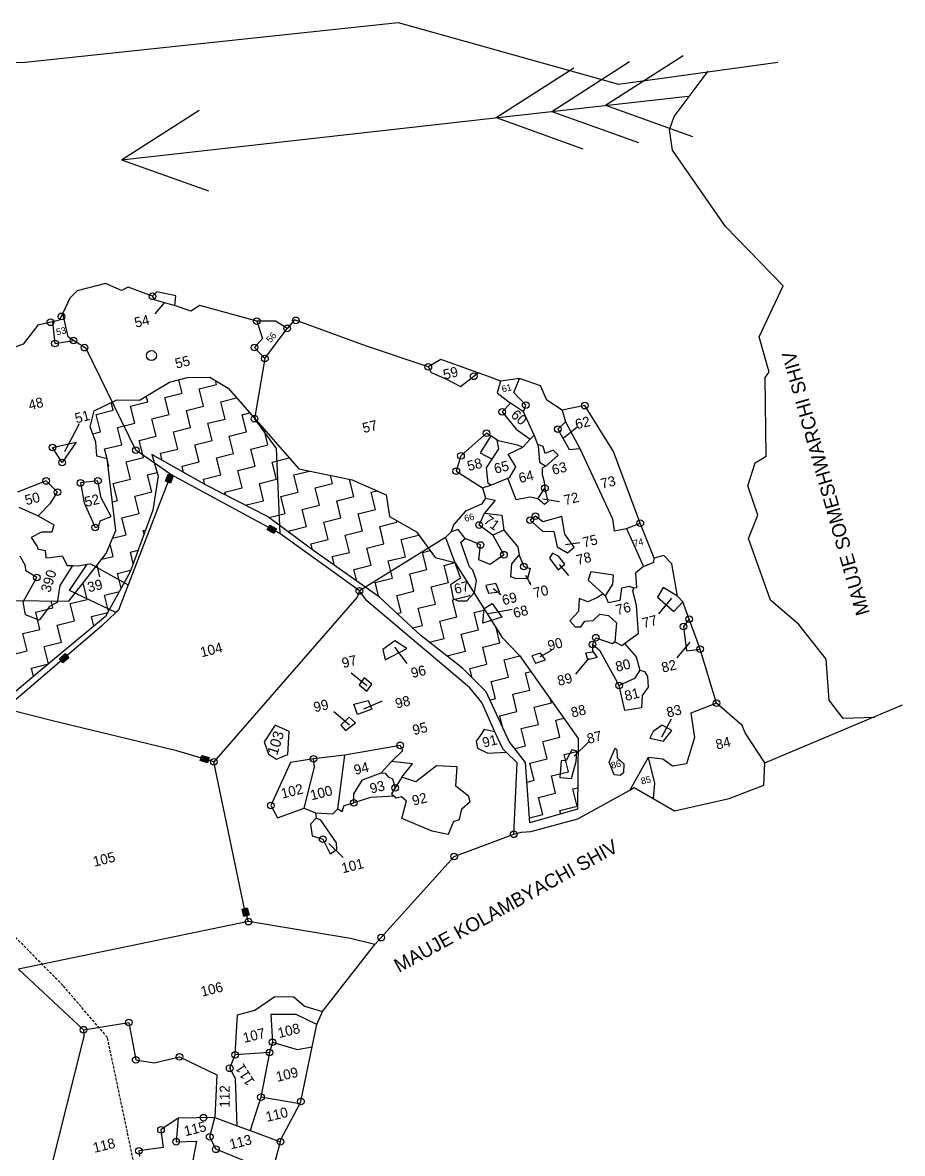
# Model space of a CAD drawing. Header units: metres. Extents: x 318731 to 322179, y 1872918 to 1876432.
# Drawn here: x 320555 to 322179, y 1874217 to 1876305 of the extents above; entities that cross this region are included whole.
import ezdxf

# ---------------------------------------------------------------- set-up
doc = ezdxf.new("R2010")
doc.units = ezdxf.units.M
doc.linetypes.add('DASHED', pattern=[0.75, 0.5, -0.25])
for name, color, linetype in [('LINE_FOOTPATH', 1, 'DASHED'), ('POLY_HATCH', 12, 'Continuous'), ('POLY_PARCEL', 6, 'Continuous'), ('POLY_WATER', 4, 'Continuous'), ('TEXT_MAPOUT', 7, 'Continuous'), ('TEXT_PARCEL', 7, 'Continuous'), ('V_BOUND_LINE', 7, 'Continuous')]:
    doc.layers.add(name, color=color, linetype=linetype)
doc.styles.add('TEXT_MAP', font='')
doc.styles.get('TEXT_MAP').set_extended_font_data('Kruti Dev 050')
doc.dimstyles.get("Standard").update_dxf_attribs({"dimtxt": 0.18, "dimasz": 0.18, "dimexe": 0.18, "dimexo": 0.0625, "dimgap": 0.09, "dimtad": 0, "dimtih": 1, "dimtoh": 1, "dimdec": 4, "dimzin": 0, "dimdsep": 46, "dimtxsty": 'Standard', "dimcen": 0.09, "dimadec": 0, "dimazin": 0, "dimtfac": 1, "dimtdec": 4, "dimtofl": 0, "dimtmove": 0, "dimatfit": 3, "dimfxl": 1, "dimtolj": 1, "dimtzin": 0, "dimarcsym": 0})

msp = doc.modelspace()

# ---------------------------------------------------------------- hatches: boundary and pattern name
for points in [[(320818.2, 1875457.8), (320827.5, 1875454.2), (320832.6, 1875467.6), (320823.4, 1875471.2)], [(321010.8, 1875376.9), (321006.1, 1875368.2), (321018.7, 1875361.4), (321023.4, 1875370.1)], [(320639.7, 1875131.9), (320633.3, 1875139.5), (320622.4, 1875130.1), (320628.8, 1875122.6)], [(320885.1, 1874951.5), (320882.2, 1874942), (320895.9, 1874937.9), (320898.8, 1874947.4)], [(320969.3, 1874670.2), (320959.6, 1874667.8), (320963, 1874653.9), (320972.6, 1874656.2)]]:
    msp.add_hatch(color=256).paths.add_polyline_path(points)

# ---------------------------------------------------------------- linework, layer by layer
for p, q in [((321490.7, 1875270.3), (321483.3, 1875283.6)), ((321434.6, 1875250.6), (321423.5, 1875259))]:
    msp.add_line(p, q)
for points in [[(321630.7, 1876152.2), (321774.1, 1876244.1)], [(321428.6, 1876129.4), (321572, 1876221.3)], [(321531.3, 1876141), (321674.7, 1876232.8)], [(320737.1, 1876051.5), (321782.6, 1876169.3)], [(321630.7, 1876152.2), (321791, 1876094.6)], [(320737.1, 1876051.5), (320880.6, 1876143.3)], [(321531.3, 1876141), (321691.6, 1876083.4)], [(321428.6, 1876129.4), (321588.9, 1876071.8)], [(320737.1, 1876051.5), (320897.5, 1875993.9)]]:
    msp.add_lwpolyline(points)
for points in [[(320832.6, 1875467.6), (320827.5, 1875454.2), (320818.2, 1875457.8), (320823.4, 1875471.2)], [(321018.7, 1875361.4), (321006.1, 1875368.2), (321010.8, 1875376.9), (321023.4, 1875370.1)], [(320622.4, 1875130.1), (320633.3, 1875139.5), (320639.7, 1875131.9), (320628.8, 1875122.6)], [(320895.9, 1874937.9), (320882.2, 1874942), (320885.1, 1874951.5), (320898.8, 1874947.4)], [(320963, 1874653.9), (320959.6, 1874667.8), (320969.3, 1874670.2), (320972.6, 1874656.2)]]:
    msp.add_lwpolyline(points, close=True)
for centre, radius in [((320794.4, 1875799.4), 6.14), ((320605.8, 1875751.4), 6.14), ((320626.2, 1875762.3), 6.14), ((320987, 1875753.5), 6.14), ((321059.1, 1875754.9), 6.14), ((321042.8, 1875740.2), 6.14), ((320614.3, 1875712.1), 6.14), ((320648.6, 1875717.9), 6.14), ((320668.7, 1875704.6), 6.14), ((320792.3, 1875689.9), 9.35), ((320982.5, 1875705), 6.14), ((321001.9, 1875684.6), 6.14), ((321303.5, 1875669.1), 6.14), ((321387.3, 1875651.7), 6.14), ((321439.7, 1875586.2), 6.14), ((321483.3, 1875598.3), 6.14), ((321592.4, 1875597.5), 6.14), ((320982.5, 1875573.4), 6.14), ((321411, 1875546.8), 6.14), ((321542.7, 1875554), 6.14), ((320609.7, 1875520.1), 6.14), ((320763.6, 1875515.3), 6.14), ((321363.8, 1875504.7), 6.14), ((320627.4, 1875492.3), 6.14), ((320598, 1875458.4), 6.14), ((320693.6, 1875458.7), 6.14), ((321355.2, 1875476.5), 6.14), ((320618.9, 1875437.8), 6.14), ((320661.5, 1875454.7), 6.14), ((321518.8, 1875445.2), 6.14), ((321397.3, 1875377), 6.14), ((321491.6, 1875385.8), 6.14), ((321501.3, 1875393.3), 6.14), ((321694.8, 1875380.3), 6.14), ((320688.3, 1875372.3), 6.14), ((321400, 1875340.1), 6.14), ((321443.2, 1875322.2), 6.14), ((321479.8, 1875300.2), 6.14), ((320580.9, 1875280.1), 6.14), ((321176.2, 1875255.2), 6.14), ((321774.7, 1875189.4), 6.14), ((321784.9, 1875203.3), 6.14), ((321612.8, 1875168.9), 6.14), ((321606.7, 1875156.3), 6.14), ((321805.3, 1875147.8), 6.14), ((321655.9, 1875080.8), 6.14), ((321835.4, 1875048.1), 6.14), ((321251.5, 1874970), 6.14), ((320907.7, 1874939.5), 6.14), ((321091.7, 1874945), 6.14), ((321242.2, 1874891.5), 6.14), ((321012.7, 1874858.8), 6.14), ((321166, 1874863.9), 6.14), ((321108.5, 1874796.7), 6.14), ((321461.1, 1874805.8), 6.14), ((321351.1, 1874764.8), 6.14), ((320971.5, 1874644.5), 6.14), ((321216.5, 1874615), 6.14), ((320750.6, 1874458.1), 6.14), ((320667, 1874444.9), 6.14), ((321015.9, 1874422), 6.14), ((320844.2, 1874394.9), 6.14), ((320947, 1874398.7), 6.14), ((321010.4, 1874402.8), 6.14), ((320763.3, 1874389.4), 6.14), ((320936.8, 1874373.6), 6.14), ((320994.6, 1874320.2), 6.14), ((321068.4, 1874312.5), 6.14), ((320888.5, 1874282.4), 6.14), ((320810, 1874260.1), 6.14), ((320899.9, 1874247.2), 6.14), ((320838.1, 1874238.1), 6.14), ((320911.5, 1874224), 6.14), ((321030.5, 1874238.1), 6.14), ((320769.2, 1874221.4), 6.14)]:
    msp.add_circle(centre, radius)
for points in [[(321488.6, 1875269.2), (321493.7, 1875264.9), (321492.7, 1875271.4)], [(321433.3, 1875248.9), (321439.1, 1875247.1), (321435.8, 1875252.2)]]:
    msp.add_solid(points)
at = {"layer": 'LINE_FOOTPATH', "ltscale": 10}
for p, q in [((320628.9, 1874526.7), (320491.5, 1874666.3)), ((320711.1, 1874430.7), (320628.9, 1874526.7)), ((320748, 1874255.7), (320711.1, 1874430.7)), ((320788.7, 1874058.2), (320748, 1874255.7))]:
    msp.add_line(p, q, dxfattribs=at)
at = {"layer": 'POLY_HATCH'}
for p, q in [((320770.1, 1875607.4), (320825.4, 1875641)), ((320825.4, 1875641), (320858.8, 1875649.5)), ((320858.8, 1875649.5), (320900, 1875650.1)), ((320900, 1875650.1), (320933.8, 1875629.5)), ((320933.8, 1875629.5), (321064.6, 1875480.6)), ((320679, 1875558.2), (320686.9, 1875587.6)), ((320686.9, 1875587.6), (320728.2, 1875608.3)), ((320728.2, 1875608.3), (320770.1, 1875607.4)), ((320689.6, 1875530.2), (320679, 1875558.2)), ((320691.3, 1875504.1), (320689.6, 1875530.2)), ((320710.5, 1875499.4), (320691.3, 1875504.1)), ((320894.6, 1875449.9), (320793.3, 1875507)), ((320793.3, 1875507), (320804.6, 1875467.4)), ((320726.6, 1875366.8), (320710.5, 1875499.4)), ((320804.6, 1875467.4), (320794.8, 1875404.3)), ((321064.6, 1875480.6), (321162.7, 1875460.3)), ((321006.4, 1875393), (320894.6, 1875449.9)), ((321162.7, 1875460.3), (321225.5, 1875432.9)), ((321225.5, 1875432.9), (321231.8, 1875392.9)), ((320794.8, 1875404.3), (320753.1, 1875290.8)), ((321091.9, 1875329.6), (321006.4, 1875393)), ((321231.8, 1875392.9), (321281.5, 1875364.5)), ((320708.6, 1875324.3), (320726.6, 1875366.8)), ((321281.5, 1875364.5), (321316.1, 1875317)), ((320639.8, 1875236.6), (320708.6, 1875324.3)), ((321213.1, 1875243.8), (321091.9, 1875329.6)), ((321316.1, 1875317), (321352.4, 1875307.7)), ((321352.4, 1875307.7), (321440.1, 1875169.4)), ((320753.1, 1875290.8), (320707.8, 1875208.3)), ((320530.8, 1875237.7), (320639.8, 1875236.6)), ((321290.1, 1875172.4), (321213.1, 1875243.8)), ((320707.8, 1875208.3), (320609.4, 1875126.6)), ((321366.6, 1875112.6), (321290.1, 1875172.4)), ((321440.1, 1875169.4), (321472.1, 1875135.9)), ((321472.1, 1875135.9), (321580.2, 1874982.8)), ((320609.4, 1875126.6), (320525.1, 1875056.2)), ((321410, 1875068.9), (321366.6, 1875112.6)), ((321452.5, 1874977.4), (321410, 1875068.9)), ((321580.2, 1874982.8), (321578.9, 1874852.1)), ((321483.1, 1874938.6), (321452.5, 1874977.4)), ((321491.1, 1874826.9), (321483.1, 1874938.6)), ((321578.9, 1874852.1), (321491.1, 1874826.9))]:
    msp.add_line(p, q, dxfattribs=at)
at = {"layer": 'POLY_HATCH', "linetype": 'Continuous', "ltscale": 10}
for p, q in [((320848.9, 1875620.4), (320842.7, 1875645.4)), ((320880.7, 1875628.3), (320912.4, 1875636.2)), ((320912.4, 1875636.2), (320910.6, 1875643.6)), ((320785.4, 1875604.6), (320782.8, 1875615.1)), ((320817.2, 1875612.5), (320848.9, 1875620.4)), ((320825.1, 1875580.8), (320817.2, 1875612.5)), ((320888.6, 1875596.6), (320880.7, 1875628.3)), ((320920.3, 1875604.5), (320949.4, 1875611.7)), ((320690.2, 1875580.9), (320721.9, 1875588.8)), ((320721.9, 1875588.8), (320718.3, 1875603.4)), ((320753.7, 1875596.7), (320785.4, 1875604.6)), ((320761.6, 1875565), (320753.7, 1875596.7)), ((320856.8, 1875588.7), (320888.6, 1875596.6)), ((320864.7, 1875556.9), (320856.8, 1875588.7)), ((320928.2, 1875572.7), (320920.3, 1875604.5)), ((320698.1, 1875549.2), (320690.2, 1875580.9)), ((320793.3, 1875572.9), (320825.1, 1875580.8)), ((320801.2, 1875541.1), (320793.3, 1875572.9)), ((320896.5, 1875564.8), (320928.2, 1875572.7)), ((320960, 1875580.6), (320973.7, 1875584)), ((320967.9, 1875548.9), (320960, 1875580.6)), ((320683.8, 1875545.6), (320698.1, 1875549.2)), ((320729.9, 1875557.1), (320761.6, 1875565)), ((320737.8, 1875525.3), (320729.9, 1875557.1)), ((320833, 1875549), (320864.7, 1875556.9)), ((320840.9, 1875517.3), (320833, 1875549)), ((320904.4, 1875533.1), (320896.5, 1875564.8)), ((320936.1, 1875541), (320967.9, 1875548.9)), ((321007.5, 1875525), (321000.4, 1875553.7)), ((320706, 1875517.4), (320737.8, 1875525.3)), ((320769.5, 1875533.2), (320801.2, 1875541.1)), ((320777.4, 1875501.5), (320769.5, 1875533.2)), ((320872.6, 1875525.2), (320904.4, 1875533.1)), ((320880.5, 1875493.4), (320872.6, 1875525.2)), ((320944, 1875509.2), (320936.1, 1875541)), ((320975.8, 1875517.1), (321007.5, 1875525)), ((320710.5, 1875499.4), (320706, 1875517.4)), ((320809.1, 1875509.4), (320840.9, 1875517.3)), ((320812.4, 1875496.2), (320809.1, 1875509.4)), ((320912.3, 1875501.3), (320944, 1875509.2)), ((320983.7, 1875485.4), (320975.8, 1875517.1)), ((320713.9, 1875485.7), (320710.5, 1875499.2)), ((320712.2, 1875485.3), (320713.9, 1875485.7)), ((320745.7, 1875493.6), (320777.4, 1875501.5)), ((320753.6, 1875461.8), (320745.7, 1875493.6)), ((320848.8, 1875485.5), (320880.5, 1875493.4)), ((320851.6, 1875474.1), (320848.8, 1875485.5)), ((320920.2, 1875469.6), (320912.3, 1875501.3)), ((320951.9, 1875477.5), (320983.7, 1875485.4)), ((321015.4, 1875493.3), (321046.7, 1875501.1)), ((321023.3, 1875461.5), (321015.4, 1875493.3)), ((320785.3, 1875469.7), (320802.7, 1875474)), ((320793.2, 1875438), (320785.3, 1875469.7)), ((320888.4, 1875461.7), (320920.2, 1875469.6)), ((320959.8, 1875445.7), (320951.9, 1875477.5)), ((321055.1, 1875469.4), (321084, 1875476.6)), ((321063, 1875437.7), (321055.1, 1875469.4)), ((321126.5, 1875453.5), (321122.7, 1875468.6)), ((320721.8, 1875453.9), (320753.6, 1875461.8)), ((320729.7, 1875422.2), (320721.8, 1875453.9)), ((320890.9, 1875452), (320888.4, 1875461.7)), ((320928.1, 1875437.8), (320959.8, 1875445.7)), ((320991.6, 1875453.6), (321023.3, 1875461.5)), ((320999.5, 1875421.9), (320991.6, 1875453.6)), ((321094.7, 1875445.6), (321126.5, 1875453.5)), ((321102.6, 1875413.9), (321094.7, 1875445.6)), ((321166.1, 1875429.7), (321158.3, 1875461.2)), ((320720.2, 1875419.8), (320729.7, 1875422.2)), ((320761.5, 1875430.1), (320793.2, 1875438)), ((320769.4, 1875398.3), (320761.5, 1875430.1)), ((320929.5, 1875432.1), (320928.1, 1875437.8)), ((320967.7, 1875414), (320999.5, 1875421.9)), ((321031.2, 1875429.8), (321063, 1875437.7)), ((321039.1, 1875398), (321031.2, 1875429.8)), ((321134.4, 1875421.8), (321166.1, 1875429.7)), ((321142.3, 1875390), (321134.4, 1875421.8)), ((321197.9, 1875437.6), (321208.7, 1875440.2)), ((321205.8, 1875405.8), (321197.9, 1875437.6)), ((320968.1, 1875412.5), (320967.7, 1875414)), ((321070.9, 1875405.9), (321102.6, 1875413.9)), ((321078.8, 1875374.2), (321070.9, 1875405.9)), ((321174, 1875397.9), (321205.8, 1875405.8)), ((320737.6, 1875390.4), (320769.4, 1875398.3)), ((320745.5, 1875358.7), (320737.6, 1875390.4)), ((321009.5, 1875390.7), (321039.1, 1875398)), ((321110.5, 1875382.1), (321142.3, 1875390)), ((321118.4, 1875350.4), (321110.5, 1875382.1)), ((321181.9, 1875366.2), (321174, 1875397.9)), ((321213.7, 1875374.1), (321245.4, 1875382)), ((321245.4, 1875382), (321244.5, 1875385.6)), ((320720.5, 1875352.5), (320745.5, 1875358.7)), ((320777.3, 1875366.6), (320781.3, 1875367.6)), ((320778.7, 1875360.6), (320777.3, 1875366.6)), ((321047, 1875366.3), (321078.8, 1875374.2)), ((321048.1, 1875362), (321047, 1875366.3)), ((321150.2, 1875358.3), (321181.9, 1875366.2)), ((321158.1, 1875326.5), (321150.2, 1875358.3)), ((321221.6, 1875342.3), (321213.7, 1875374.1)), ((321253.3, 1875350.2), (321285.1, 1875358.1)), ((321285.1, 1875358.1), (321284.5, 1875360.4)), ((320721.7, 1875319), (320716, 1875341.8)), ((321086.7, 1875342.5), (321118.4, 1875350.4)), ((321089.4, 1875331.4), (321086.7, 1875342.5)), ((321189.8, 1875334.4), (321221.6, 1875342.3)), ((321261.2, 1875318.5), (321253.3, 1875350.2)), ((320700.3, 1875313.7), (320721.7, 1875319)), ((320753.4, 1875326.9), (320767.7, 1875330.5)), ((320758.6, 1875306), (320753.4, 1875326.9)), ((321126.3, 1875318.6), (321158.1, 1875326.5)), ((321130.4, 1875302.3), (321126.3, 1875318.6)), ((321197.7, 1875302.7), (321189.8, 1875334.4)), ((321229.5, 1875310.6), (321261.2, 1875318.5)), ((321293, 1875326.4), (321306.8, 1875329.8)), ((321300.9, 1875294.6), (321293, 1875326.4)), ((320697.3, 1875281.6), (320691.9, 1875303.1)), ((321166, 1875294.8), (321197.7, 1875302.7)), ((321237.4, 1875278.8), (321229.5, 1875310.6)), ((321332.6, 1875302.5), (321352.5, 1875307.5)), ((321340.5, 1875270.8), (321332.6, 1875302.5)), ((320729.6, 1875287.3), (320754, 1875293.4)), ((320736.3, 1875260.2), (320729.6, 1875287.3)), ((321171.3, 1875273.3), (321166, 1875294.8)), ((321205.6, 1875270.9), (321237.4, 1875278.8)), ((321269.1, 1875286.7), (321300.9, 1875294.6)), ((321277, 1875255), (321269.1, 1875286.7)), ((320674, 1875239.7), (320666.3, 1875270.4)), ((320705.7, 1875247.6), (320733.2, 1875254.5)), ((321212.2, 1875244.4), (321205.6, 1875270.9)), ((321245.3, 1875247.1), (321277, 1875255)), ((321308.8, 1875262.9), (321340.5, 1875270.8)), ((321316.7, 1875231.1), (321308.8, 1875262.9)), ((320610.5, 1875223.9), (320607.2, 1875236.9)), ((320642.2, 1875231.8), (320674, 1875239.7)), ((320713.1, 1875217.9), (320705.7, 1875247.6)), ((321253.2, 1875215.3), (321245.3, 1875247.1)), ((321348.4, 1875239), (321380.2, 1875246.9)), ((321356.3, 1875207.3), (321348.4, 1875239)), ((321380.2, 1875246.9), (321379.9, 1875248)), ((320578.7, 1875216), (320610.5, 1875223.9)), ((320586.6, 1875184.3), (320578.7, 1875216)), ((320650.1, 1875200.1), (320642.2, 1875231.8)), ((320681.9, 1875208), (320711.8, 1875215.4)), ((321245.8, 1875213.5), (321253.2, 1875215.3)), ((321284.9, 1875223.2), (321316.7, 1875231.1)), ((321292.8, 1875191.5), (321284.9, 1875223.2)), ((321388.1, 1875215.2), (321408, 1875220.1)), ((321396, 1875183.4), (321388.1, 1875215.2)), ((320618.4, 1875192.2), (320650.1, 1875200.1)), ((320626.3, 1875160.4), (320618.4, 1875192.2)), ((320686.3, 1875190.3), (320681.9, 1875208)), ((321274.5, 1875186.9), (321292.8, 1875191.5)), ((321324.6, 1875199.4), (321356.3, 1875207.3)), ((321332.5, 1875167.6), (321324.6, 1875199.4)), ((320554.9, 1875176.4), (320586.6, 1875184.3)), ((320562.8, 1875144.6), (320554.9, 1875176.4)), ((321364.2, 1875175.5), (321396, 1875183.4)), ((321372.1, 1875143.8), (321364.2, 1875175.5)), ((321435.6, 1875159.6), (321428.7, 1875187.5)), ((320594.5, 1875152.5), (320626.3, 1875160.4)), ((320602.4, 1875120.8), (320594.5, 1875152.5)), ((320658, 1875168.3), (320660.5, 1875169)), ((320658.3, 1875167.2), (320658, 1875168.3)), ((321305, 1875160.8), (321332.5, 1875167.6)), ((321403.9, 1875151.7), (321435.6, 1875159.6)), ((321411.8, 1875119.9), (321403.9, 1875151.7)), ((320531, 1875136.7), (320562.8, 1875144.6)), ((321340.4, 1875135.9), (321372.1, 1875143.8)), ((321341.2, 1875132.4), (321340.4, 1875135.9)), ((321443.5, 1875127.8), (321472.7, 1875135.1)), ((320570.7, 1875112.9), (320602.4, 1875120.8)), ((320574.5, 1875097.4), (320570.7, 1875112.9)), ((321380, 1875112), (321411.8, 1875119.9)), ((321384.3, 1875094.7), (321380, 1875112)), ((321451.4, 1875096.1), (321443.5, 1875127.8)), ((321419.7, 1875088.2), (321451.4, 1875096.1)), ((321427.6, 1875056.4), (321419.7, 1875088.2)), ((321483.2, 1875104), (321492.9, 1875106.4)), ((321491.1, 1875072.2), (321483.2, 1875104)), ((321459.3, 1875064.3), (321491.1, 1875072.2)), ((321417, 1875053.8), (321427.6, 1875056.4)), ((321467.2, 1875032.6), (321459.3, 1875064.3)), ((321499, 1875040.5), (321530.7, 1875048.4)), ((321530.7, 1875048.4), (321529, 1875055.4)), ((321435.5, 1875024.7), (321467.2, 1875032.6)), ((321441.2, 1875001.8), (321435.5, 1875024.7)), ((321506.9, 1875008.8), (321499, 1875040.5)), ((321475.1, 1875000.9), (321506.9, 1875008.8)), ((321538.6, 1875016.7), (321553.7, 1875020.4)), ((321546.5, 1874984.9), (321538.6, 1875016.7)), ((321483, 1874969.1), (321475.1, 1875000.9)), ((321514.8, 1874977), (321546.5, 1874984.9)), ((321463, 1874964.1), (321483, 1874969.1)), ((321522.7, 1874945.3), (321514.8, 1874977)), ((321490.9, 1874937.4), (321522.7, 1874945.3)), ((321554.4, 1874953.2), (321580, 1874959.5)), ((321562.3, 1874921.4), (321554.4, 1874953.2)), ((321498.8, 1874905.6), (321490.9, 1874937.4)), ((321530.6, 1874913.5), (321562.3, 1874921.4)), ((321485.7, 1874902.3), (321498.8, 1874905.6)), ((321538.5, 1874881.8), (321530.6, 1874913.5)), ((321506.7, 1874873.9), (321538.5, 1874881.8)), ((321570.2, 1874889.7), (321579.3, 1874891.9)), ((321578.1, 1874857.9), (321570.2, 1874889.7)), ((321514.6, 1874842.1), (321506.7, 1874873.9)), ((321546.4, 1874850), (321578.1, 1874857.9)), ((321490.5, 1874836.1), (321514.6, 1874842.1)), ((321548.1, 1874843.2), (321546.4, 1874850))]:
    msp.add_line(p, q, dxfattribs=at)
at = {"layer": 'POLY_PARCEL'}
for p, q in [((320794.4, 1875799.4), (320796.7, 1875793.6)), ((320796.7, 1875793.6), (320835.4, 1875782.4)), ((320638.9, 1875724.3), (320629, 1875768.4)), ((320609.8, 1875752.3), (320614.3, 1875712.1)), ((320987, 1875753.5), (320997.5, 1875721.6)), ((321001.9, 1875684.6), (321042.8, 1875740.2)), ((320614.3, 1875712.1), (320648.6, 1875717.9)), ((320648.6, 1875717.9), (320638.9, 1875724.3)), ((320671.6, 1875702.7), (320648.6, 1875717.9)), ((320997.5, 1875721.6), (320982.5, 1875705)), ((320763.6, 1875515.3), (320671.6, 1875702.7)), ((320982.5, 1875705), (321001.9, 1875684.6)), ((321001.9, 1875684.6), (320982.5, 1875573.4)), ((321303.5, 1875669.1), (321308.7, 1875658.5)), ((321308.7, 1875658.5), (321335.7, 1875647.2)), ((321362.9, 1875632.9), (321395.6, 1875658.1)), ((321335.7, 1875647.2), (321362.9, 1875632.9)), ((321436.8, 1875642.4), (321430.4, 1875621.1)), ((321461.3, 1875622), (321471.6, 1875647.7)), ((321430.4, 1875621.1), (321455.1, 1875601.8)), ((321483.3, 1875598.3), (321461.3, 1875622)), ((321455.1, 1875601.8), (321439.7, 1875586.2)), ((321479.5, 1875586.2), (321455.1, 1875601.8)), ((321479.5, 1875586.2), (321483.3, 1875598.3)), ((321550.9, 1875589.2), (321556.6, 1875567.4)), ((320982.5, 1875573.4), (321022.9, 1875518.1)), ((321439.7, 1875586.2), (321465.7, 1875554.2)), ((321499, 1875542.7), (321479.5, 1875586.2)), ((321556.6, 1875567.4), (321542.7, 1875554)), ((321556.6, 1875567.4), (321583.3, 1875518.3)), ((321411, 1875546.8), (321363.8, 1875504.7)), ((321418.7, 1875541.7), (321411, 1875546.8)), ((321465.7, 1875554.2), (321491.6, 1875535.3)), ((321542.7, 1875554), (321563.6, 1875516.4)), ((320609.7, 1875520.1), (320653.1, 1875529.8)), ((320653.1, 1875529.8), (320627.4, 1875492.3)), ((321418.7, 1875541.7), (321399, 1875510.4)), ((321430.6, 1875533.7), (321418.7, 1875541.7)), ((321433.8, 1875517.8), (321430.6, 1875533.7)), ((321432.6, 1875532.4), (321430.6, 1875533.7)), ((321468.2, 1875524.5), (321432.6, 1875532.4)), ((321491.6, 1875535.3), (321477.8, 1875520.7)), ((321491.6, 1875535.3), (321499, 1875542.7)), ((321499, 1875542.7), (321505.1, 1875526)), ((321515.3, 1875522.3), (321505.1, 1875526)), ((321505.1, 1875526), (321506.1, 1875523.2)), ((320627.4, 1875492.3), (320609.7, 1875520.1)), ((320828.3, 1875470), (320763.6, 1875515.3)), ((321022.9, 1875518.1), (321029.3, 1875361.3)), ((321363.8, 1875504.7), (321355.2, 1875476.5)), ((321399, 1875510.4), (321421.2, 1875498.7)), ((321421.2, 1875498.7), (321433.8, 1875517.8)), ((321450.6, 1875507.7), (321477.8, 1875520.7)), ((321465, 1875484.6), (321450.6, 1875507.7)), ((321477.8, 1875520.7), (321468.2, 1875524.5)), ((321506.1, 1875523.2), (321508.5, 1875493)), ((321519.2, 1875509.2), (321515.3, 1875522.3)), ((321533.7, 1875515.3), (321519.2, 1875509.2)), ((321520.5, 1875485.8), (321543.1, 1875506.1)), ((321543.1, 1875506.1), (321533.7, 1875515.3)), ((321563.6, 1875516.4), (321583.3, 1875518.3)), ((321583.3, 1875518.3), (321643.3, 1875388.2)), ((321410.8, 1875482.9), (321421.2, 1875498.7)), ((321453.8, 1875465.1), (321465, 1875484.6)), ((321508.5, 1875493), (321520.5, 1875485.8)), ((321520.5, 1875485.8), (321513.8, 1875482.2)), ((320828.3, 1875470), (320749.3, 1875266.3)), ((321029.3, 1875361.3), (320828.3, 1875470)), ((321355.2, 1875476.5), (321403.3, 1875445.7)), ((321413.7, 1875453.8), (321410.8, 1875482.9)), ((321418.8, 1875450.8), (321450.5, 1875463.7)), ((321450.5, 1875463.7), (321453.8, 1875465.1)), ((321465.5, 1875423.5), (321450.5, 1875463.7)), ((321513.8, 1875482.2), (321513.4, 1875470.6)), ((321513.4, 1875470.6), (321517.5, 1875456.9)), ((320598, 1875458.4), (320544.8, 1875437.9)), ((320618.9, 1875437.8), (320598, 1875458.4)), ((320693.6, 1875458.7), (320661.5, 1875454.7)), ((320661.5, 1875454.7), (320667.9, 1875417.8)), ((320699.8, 1875427.5), (320693.6, 1875458.7)), ((321403.3, 1875445.7), (321418.8, 1875450.8)), ((321403.3, 1875445.7), (321409.3, 1875426.7)), ((321418.8, 1875450.8), (321413.7, 1875453.8)), ((321505.5, 1875425.1), (321518.8, 1875445.2)), ((321517.5, 1875456.9), (321518.8, 1875445.2)), ((321518.8, 1875445.2), (321519.6, 1875438.2)), ((320606.1, 1875417.5), (320618.9, 1875437.8)), ((320717.9, 1875393), (320699.8, 1875427.5)), ((321409.3, 1875426.7), (321401.5, 1875415.5)), ((321426.9, 1875423), (321407.1, 1875398.8)), ((321409.3, 1875426.7), (321426.9, 1875423)), ((321490.6, 1875428.4), (321465.5, 1875423.5)), ((321505.5, 1875425.1), (321490.6, 1875428.4)), ((321517.7, 1875414.7), (321505.5, 1875425.1)), ((321519.6, 1875438.2), (321524.1, 1875420.1)), ((320547.8, 1875410.2), (320583.5, 1875394)), ((320583.5, 1875394), (320606.1, 1875417.5)), ((320667.9, 1875417.8), (320688.3, 1875372.3)), ((321372.4, 1875402.6), (321350.1, 1875377.2)), ((321401.5, 1875415.5), (321372.4, 1875402.6)), ((321524.1, 1875420.1), (321517.7, 1875414.7)), ((320583.5, 1875394), (320612.2, 1875377.4)), ((320695, 1875374.5), (320697.5, 1875384.6)), ((320697.5, 1875384.6), (320717.9, 1875393)), ((321397.3, 1875377), (321407.1, 1875398.8)), ((321407.1, 1875398.8), (321439.1, 1875395)), ((321439.1, 1875395), (321443.1, 1875367.3)), ((321501.3, 1875393.3), (321491.6, 1875385.8)), ((321491.6, 1875385.8), (321514.5, 1875365.9)), ((321514.8, 1875382.6), (321501.3, 1875393.3)), ((321550.1, 1875392.7), (321514.8, 1875382.6)), ((321555.7, 1875360.1), (321550.1, 1875392.7)), ((321643.3, 1875388.2), (321646.5, 1875366.5)), ((321669.6, 1875370.7), (321694.8, 1875380.3)), ((320589.1, 1875363.7), (320570.4, 1875353.8)), ((320608.3, 1875363.8), (320589.1, 1875363.7)), ((320612.2, 1875377.4), (320608.3, 1875363.8)), ((320688.3, 1875372.3), (320695, 1875374.5)), ((321176.2, 1875255.2), (321029.3, 1875361.3)), ((321345.9, 1875364.4), (321335.5, 1875353.7)), ((321350.1, 1875377.2), (321345.9, 1875364.4)), ((321358.8, 1875368.6), (321345.9, 1875364.4)), ((321371.8, 1875351.9), (321358.8, 1875368.6)), ((321422.5, 1875358.1), (321397.3, 1875377)), ((321443.1, 1875367.3), (321422.5, 1875358.1)), ((321422.5, 1875358.1), (321443.2, 1875322.2)), ((321443.1, 1875367.3), (321468.9, 1875336.8)), ((321514.5, 1875365.9), (321535.2, 1875365.2)), ((321535.2, 1875365.2), (321541.6, 1875336.8)), ((321572.5, 1875336.1), (321555.7, 1875360.1)), ((321646.5, 1875366.5), (321669.6, 1875370.7)), ((321669.6, 1875370.7), (321700.8, 1875300.2)), ((320570.4, 1875353.8), (320581.1, 1875337.3)), ((320581.1, 1875337.3), (320582.8, 1875333.1)), ((321335.5, 1875353.7), (321176.2, 1875255.2)), ((321335.5, 1875353.7), (321363, 1875278.8)), ((321363.5, 1875345.1), (321371.8, 1875351.9)), ((321379.5, 1875299.9), (321363.5, 1875345.1)), ((321400, 1875340.1), (321371.8, 1875351.9)), ((321396.8, 1875313), (321400, 1875340.1)), ((320559.7, 1875301.7), (320549.8, 1875319.3)), ((320582.8, 1875333.1), (320596.2, 1875329.8)), ((320596.2, 1875329.8), (320597.6, 1875316.3)), ((320597.6, 1875316.3), (320605.4, 1875316.9)), ((320605.4, 1875316.9), (320627.8, 1875319.8)), ((320627.8, 1875319.8), (320636.8, 1875302.2)), ((321443.2, 1875322.2), (321417.7, 1875304.1)), ((321457.4, 1875305.2), (321471.2, 1875321.2)), ((321468.9, 1875336.8), (321471.2, 1875321.2)), ((321471.2, 1875321.2), (321479.8, 1875300.2)), ((321532.9, 1875325), (321527.5, 1875316)), ((321543.9, 1875319.4), (321532.9, 1875325)), ((321541.6, 1875336.8), (321560.5, 1875325.5)), ((321555.4, 1875304.4), (321543.9, 1875319.4)), ((321560.5, 1875325.5), (321572.5, 1875336.1)), ((320560.7, 1875292.6), (320559.7, 1875301.7)), ((320646.9, 1875302.1), (320623.2, 1875265.3)), ((320636.8, 1875302.2), (320646.9, 1875302.1)), ((320641.2, 1875256.3), (320673.9, 1875304.7)), ((320646.9, 1875302.1), (320656.7, 1875301.9)), ((320656.7, 1875301.9), (320673.9, 1875304.7)), ((320673.9, 1875304.7), (320679.6, 1875305.6)), ((320679.6, 1875305.6), (320749.3, 1875266.3)), ((321385.7, 1875293.8), (321379.5, 1875299.9)), ((321417.7, 1875304.1), (321396.8, 1875313)), ((321455.8, 1875281.5), (321457.4, 1875305.2)), ((321479.8, 1875300.2), (321491.8, 1875296.8)), ((321491.8, 1875296.8), (321486.9, 1875278.5)), ((321527.5, 1875316), (321543, 1875294)), ((321543, 1875294), (321555.4, 1875304.4)), ((321700.8, 1875300.2), (321686.2, 1875287.8)), ((321700.8, 1875300.2), (321719.7, 1875308.6)), ((321719.7, 1875308.6), (321720.3, 1875315.9)), ((320555.3, 1875235.3), (320580.9, 1875280.1)), ((320580.9, 1875280.1), (320560.7, 1875292.6)), ((321363, 1875278.8), (321344.3, 1875266.5)), ((321392.3, 1875274.3), (321385.7, 1875293.8)), ((321465.5, 1875277.7), (321455.8, 1875281.5)), ((321486.9, 1875278.5), (321465.5, 1875277.7)), ((321603.6, 1875290.6), (321598.3, 1875275.1)), ((321598.3, 1875275.1), (321626.2, 1875250)), ((321645.6, 1875284.5), (321603.6, 1875290.6)), ((321643.9, 1875267.6), (321645.6, 1875284.5)), ((321686.2, 1875287.8), (321687.8, 1875261)), ((320623.2, 1875265.3), (320618.5, 1875233.8)), ((320726.5, 1875215.3), (320641.2, 1875256.3)), ((320749.3, 1875266.3), (320731.3, 1875220)), ((321176.2, 1875255.2), (321172, 1875243.5)), ((321190.1, 1875237), (321176.2, 1875255.2)), ((321344.3, 1875266.5), (321349.4, 1875241.4)), ((321388.9, 1875252.4), (321392.3, 1875274.3)), ((321427.9, 1875268.7), (321409.6, 1875265.1)), ((321409.6, 1875265.1), (321414.5, 1875251)), ((321414.5, 1875251), (321434.9, 1875253.8)), ((321434.9, 1875253.8), (321427.9, 1875268.7)), ((321630.3, 1875246.3), (321643.9, 1875267.6)), ((321660.4, 1875260.2), (321656.9, 1875237.3)), ((321674.8, 1875263.3), (321660.4, 1875260.2)), ((321683, 1875260.3), (321674.8, 1875263.3)), ((321681.3, 1875255.8), (321683, 1875260.3)), ((321687.7, 1875228.4), (321681.3, 1875255.8)), ((321687.8, 1875261), (321683, 1875260.3)), ((321737.3, 1875261.9), (321726.7, 1875243.6)), ((321763.7, 1875245.8), (321737.3, 1875261.9)), ((320560, 1875211.3), (320555.3, 1875235.3)), ((320618.5, 1875233.8), (320604.1, 1875226.5)), ((321172, 1875243.5), (320907.7, 1874939.5)), ((321380.2, 1875076.3), (321190.1, 1875237)), ((321349.4, 1875241.4), (321358.1, 1875237.1)), ((321358.1, 1875237.1), (321374.5, 1875237.1)), ((321374.5, 1875237.1), (321388.9, 1875252.4)), ((321581.9, 1875241.1), (321580.9, 1875217.4)), ((321598.2, 1875235.1), (321581.9, 1875241.1)), ((321614.6, 1875242.8), (321598.2, 1875235.1)), ((321626.2, 1875250), (321614.6, 1875242.8)), ((321626.2, 1875250), (321630.3, 1875246.3)), ((321636.3, 1875233.5), (321630.3, 1875246.3)), ((321656.9, 1875237.3), (321636.3, 1875233.5)), ((321726.7, 1875243.6), (321756.7, 1875217.1)), ((321756.7, 1875217.1), (321773.1, 1875235.2)), ((320604.1, 1875226.5), (320585.1, 1875201.3)), ((320726.5, 1875215.3), (320700.5, 1875190.5)), ((320731.3, 1875220), (320726.5, 1875215.3)), ((321404.4, 1875195.7), (321406.7, 1875222.9)), ((321406.7, 1875222.9), (321421.5, 1875232.3)), ((321421.5, 1875232.3), (321439.1, 1875207.1)), ((321580.9, 1875217.4), (321565, 1875200.2)), ((321608.1, 1875200.8), (321620.4, 1875212.1)), ((321620.4, 1875212.1), (321636.1, 1875210.1)), ((321691.6, 1875177.5), (321687.7, 1875228.4)), ((320585.1, 1875201.3), (320560, 1875211.3)), ((321439.1, 1875207.1), (321404.4, 1875195.7)), ((321565, 1875200.2), (321574.7, 1875188.8)), ((321584.8, 1875189), (321592.4, 1875199.2)), ((321592.4, 1875199.2), (321608.1, 1875200.8)), ((321636.1, 1875210.1), (321650.6, 1875196.2)), ((321650.6, 1875196.2), (321647.7, 1875161.5)), ((321784.9, 1875203.3), (321774.7, 1875189.4)), ((320700.5, 1875190.5), (320535.7, 1875049.3)), ((321574.7, 1875188.8), (321584.8, 1875189)), ((321665.9, 1875158.4), (321691.6, 1875177.5)), ((321774.7, 1875189.4), (321780.3, 1875144.4)), ((321241.5, 1875163), (321219.3, 1875146.8)), ((321263.8, 1875148.8), (321241.5, 1875163)), ((321606.7, 1875156.3), (321612.8, 1875168.9)), ((321606.7, 1875156.3), (321606.7, 1875144.7)), ((321620.8, 1875144.2), (321606.7, 1875156.3)), ((321612.8, 1875168.9), (321643.1, 1875158)), ((321643.1, 1875158), (321647.7, 1875161.5)), ((321647.7, 1875161.5), (321660.9, 1875154.7)), ((321660.9, 1875154.7), (321665.9, 1875158.4)), ((321665.9, 1875158.4), (321687.4, 1875133.3)), ((321219.3, 1875146.8), (321224, 1875128.2)), ((321224, 1875128.2), (321263.8, 1875148.8)), ((321510.4, 1875140.1), (321494.9, 1875135.1)), ((321494.9, 1875135.1), (321501.6, 1875121.7)), ((321519.6, 1875127.9), (321510.4, 1875140.1)), ((321594.4, 1875141.2), (321607.8, 1875143)), ((321598.2, 1875128.3), (321594.4, 1875141.2)), ((321615.2, 1875132.3), (321598.2, 1875128.3)), ((321606.7, 1875144.7), (321607.8, 1875143)), ((321607.8, 1875143), (321615.2, 1875132.3)), ((321655.9, 1875080.8), (321620.8, 1875144.2)), ((321687.4, 1875133.3), (321693.9, 1875109.1)), ((321780.3, 1875144.4), (321805.3, 1875147.8)), ((321501.6, 1875121.7), (321519.6, 1875127.9)), ((321693.9, 1875109.1), (321683.9, 1875093.8)), ((321693.9, 1875109.1), (321702.4, 1875106.2)), ((321185.3, 1875094.6), (321176.1, 1875082.1)), ((321199.4, 1875083.1), (321185.3, 1875094.6)), ((321683.9, 1875093.8), (321655.9, 1875080.8)), ((321702.4, 1875106.2), (321708.4, 1875097.1)), ((321708.4, 1875097.1), (321709.5, 1875077.7)), ((321176.1, 1875082.1), (321189.8, 1875070.1)), ((321189.8, 1875070.1), (321199.4, 1875083.1)), ((321402.2, 1875049.4), (321380.2, 1875076.3)), ((321666.1, 1875034.2), (321655.9, 1875080.8)), ((321709.5, 1875077.7), (321698.2, 1875062.4)), ((321165.8, 1875046), (321192.5, 1875052.6)), ((321172.7, 1875026.8), (321165.8, 1875046)), ((321192.5, 1875052.6), (321199.2, 1875036.6)), ((321426.5, 1874995.2), (321402.2, 1875049.4)), ((321698.2, 1875062.4), (321696.9, 1875039.6)), ((321835.4, 1875048.1), (321788.2, 1875029.8)), ((320609.7, 1875015.3), (320534.5, 1875034.7)), ((321199.2, 1875036.6), (321172.7, 1875026.8)), ((321696.9, 1875039.6), (321666.1, 1875034.2)), ((321788.2, 1875029.8), (321794.6, 1874984.3)), ((320839.4, 1874960.2), (320609.7, 1875015.3)), ((321020.5, 1875007.1), (321000.3, 1874976.5)), ((321046.9, 1874995.5), (321020.5, 1875007.1)), ((321157.4, 1875022), (321142.3, 1875007.5)), ((321142.3, 1875007.5), (321150.7, 1874997.3)), ((321150.7, 1874997.3), (321169.1, 1875011.5)), ((321169.1, 1875011.5), (321157.4, 1875022)), ((321734.9, 1875007.5), (321718.8, 1874995.5)), ((321752.9, 1874997.6), (321734.9, 1875007.5)), ((321044, 1874953.2), (321046.9, 1874995.5)), ((321399.9, 1874988.7), (321392.1, 1874978.1)), ((321406.4, 1874999.5), (321399.9, 1874988.7)), ((321426.5, 1874995.2), (321406.4, 1874999.5)), ((321440.8, 1874963.5), (321426.5, 1874995.2)), ((321718.8, 1874995.5), (321712.6, 1874983.6)), ((321712.6, 1874983.6), (321737.7, 1874977.7)), ((321737.7, 1874977.7), (321752.9, 1874997.6)), ((321794.6, 1874984.3), (321780.2, 1874936.1)), ((321000.3, 1874976.5), (321008.6, 1874954)), ((321251.5, 1874970), (321149.1, 1874952.2)), ((321256.6, 1874960.3), (321251.5, 1874970)), ((321392.1, 1874978.1), (321394.3, 1874964.8)), ((321394.3, 1874964.8), (321413.2, 1874955.7)), ((321447.1, 1874957.4), (321440.8, 1874963.5)), ((321568.5, 1874962.1), (321557.9, 1874942.2)), ((321577.9, 1874959.3), (321568.5, 1874962.1)), ((321637.2, 1874938.9), (321648.6, 1874964.8)), ((321648.6, 1874964.8), (321651.7, 1874961.5)), ((321651.7, 1874961.5), (321652.4, 1874947.3)), ((320907.7, 1874939.5), (320839.4, 1874960.2)), ((321008.6, 1874954), (321023.1, 1874944.8)), ((321023.1, 1874944.8), (321044, 1874953.2)), ((321091.7, 1874945), (321049.1, 1874938.4)), ((321149.1, 1874952.2), (321091.7, 1874945)), ((321093.4, 1874930), (321091.7, 1874945)), ((321136.3, 1874852.7), (321149.1, 1874952.2)), ((321216.4, 1874919.2), (321235.5, 1874940.3)), ((321235.5, 1874940.3), (321256.6, 1874960.3)), ((321274.1, 1874935.9), (321235.5, 1874940.3)), ((321413.2, 1874955.7), (321447.1, 1874957.4)), ((321467.4, 1874937.7), (321447.1, 1874957.4)), ((321548.8, 1874941.7), (321546.1, 1874911)), ((321557.9, 1874942.2), (321548.8, 1874941.7)), ((321567.9, 1874909), (321576.2, 1874940.4)), ((321576.2, 1874940.4), (321577.9, 1874959.3)), ((321652.4, 1874947.3), (321664.5, 1874935.9)), ((321709.3, 1874947.8), (321675.5, 1874887.6)), ((321709.3, 1874947.8), (321721.1, 1874900.5)), ((321736.4, 1874944.7), (321709.3, 1874947.8)), ((321754.4, 1874931.5), (321736.4, 1874944.7)), ((320964.3, 1874668), (320907.7, 1874939.5)), ((321049.1, 1874938.4), (321012.7, 1874858.8)), ((321074.5, 1874853.8), (321093.4, 1874930)), ((321254.4, 1874911.2), (321274.1, 1874935.9)), ((321318.5, 1874932.2), (321280.6, 1874903)), ((321356.8, 1874930.4), (321318.5, 1874932.2)), ((321354.2, 1874894.4), (321356.8, 1874930.4)), ((321461.1, 1874805.8), (321467.4, 1874937.7)), ((321646.4, 1874915.8), (321637.2, 1874938.9)), ((321663.9, 1874919.6), (321657.6, 1874914.6)), ((321664.5, 1874935.9), (321663.9, 1874919.6)), ((321780.2, 1874936.1), (321754.4, 1874931.5)), ((321166.3, 1874880.8), (321181.8, 1874906.1)), ((321181.8, 1874906.1), (321216.4, 1874919.2)), ((321216.4, 1874919.2), (321223.9, 1874918.4)), ((321223.9, 1874918.4), (321229.6, 1874912.2)), ((321229.6, 1874912.2), (321237.2, 1874908)), ((321237.2, 1874908), (321242.2, 1874891.5)), ((321254.4, 1874911.2), (321242.2, 1874891.5)), ((321280.6, 1874903), (321254.4, 1874911.2)), ((321546.1, 1874911), (321567.9, 1874909)), ((321657.6, 1874914.6), (321646.4, 1874915.8)), ((321721.1, 1874900.5), (321718.6, 1874871.9)), ((321166, 1874863.9), (321166.3, 1874880.8)), ((321242.2, 1874891.5), (321235.3, 1874880.4)), ((321235.3, 1874880.4), (321240.5, 1874876.1)), ((321377.4, 1874876), (321354.2, 1874894.4)), ((321012.7, 1874858.8), (321025, 1874836.1)), ((321144.4, 1874847.9), (321148.4, 1874859.2)), ((321148.4, 1874859.2), (321166, 1874863.9)), ((321196.8, 1874873.5), (321166, 1874863.9)), ((321240.5, 1874876.1), (321196.8, 1874873.5)), ((321240.5, 1874876.1), (321244.1, 1874873.2)), ((321244.1, 1874873.2), (321253.9, 1874875.7)), ((321253.9, 1874875.7), (321263, 1874867.9)), ((321254.8, 1874834.7), (321263, 1874867.9)), ((321365.3, 1874852.7), (321380.6, 1874866.3)), ((321380.6, 1874866.3), (321377.4, 1874876)), ((321025, 1874836.1), (321074.5, 1874853.8)), ((321074.5, 1874853.8), (321095.1, 1874845.2)), ((321095.1, 1874845.2), (321127.1, 1874843.6)), ((321095.1, 1874845.2), (321096.2, 1874835.4)), ((321127.1, 1874843.6), (321136.3, 1874852.7)), ((321136.3, 1874852.7), (321144.4, 1874847.9)), ((321361.2, 1874833), (321365.3, 1874852.7)), ((321096.2, 1874835.4), (321085.8, 1874824.5)), ((321085.8, 1874824.5), (321089.2, 1874802.9)), ((321104.8, 1874831.9), (321096.2, 1874835.4)), ((321134.3, 1874790), (321104.8, 1874831.9)), ((321310.3, 1874811.7), (321254.8, 1874834.7)), ((321350, 1874829.4), (321340.4, 1874805.6)), ((321350, 1874829.4), (321361.2, 1874833)), ((321089.2, 1874802.9), (321108.5, 1874796.7)), ((321108.5, 1874796.7), (321122.2, 1874769.7)), ((321340.4, 1874805.6), (321310.3, 1874811.7)), ((321122.2, 1874769.7), (321134.9, 1874777.8)), ((321134.9, 1874777.8), (321134.3, 1874790)), ((320971.5, 1874644.5), (320964.3, 1874668)), ((320971.5, 1874644.5), (320547, 1874556.8)), ((321159.6, 1874613.2), (320971.5, 1874644.5)), ((321204.9, 1874602), (321159.6, 1874613.2)), ((320547, 1874556.8), (320667, 1874444.9)), ((320983.4, 1874481), (321020.4, 1874506)), ((321020.4, 1874506), (321055.4, 1874505.8)), ((321055.4, 1874505.8), (321074.9, 1874488.1)), ((320951.3, 1874472.4), (320983.4, 1874481)), ((321074.9, 1874488.1), (321108.1, 1874478.8)), ((320947, 1874398.7), (320951.3, 1874472.4)), ((321059.4, 1874473.2), (321012.7, 1874473.3)), ((321012.7, 1874473.3), (321015.9, 1874422)), ((321097.8, 1874454.4), (321059.4, 1874473.2)), ((320667, 1874444.9), (320750.6, 1874458.1)), ((320667, 1874444.9), (320667.5, 1874432.1)), ((320750.6, 1874458.1), (320763.3, 1874389.4)), ((320667.5, 1874432.1), (320605.6, 1874184.4)), ((321015.9, 1874422), (321010.4, 1874402.8)), ((321015.9, 1874422), (321061.1, 1874408.6)), ((320936.8, 1874373.6), (320947, 1874398.7)), ((321010.4, 1874402.8), (320947, 1874398.7)), ((321010.4, 1874402.8), (320994.6, 1874320.2)), ((321061.1, 1874408.6), (321089.3, 1874413.3)), ((320763.3, 1874389.4), (320797.4, 1874383.7)), ((320797.4, 1874383.7), (320844.2, 1874394.9)), ((320844.2, 1874394.9), (320913.3, 1874361.6)), ((320913.3, 1874361.6), (320909.1, 1874282.8)), ((320947.5, 1874355), (320936.8, 1874373.6)), ((320950.8, 1874267.4), (320947.5, 1874355)), ((320994.6, 1874320.2), (320974.7, 1874258.7)), ((321066.2, 1874308.3), (320994.6, 1874320.2)), ((320841.7, 1874281.4), (320810, 1874260.1)), ((320841.7, 1874281.4), (320838.1, 1874238.1)), ((320909.1, 1874282.8), (320841.7, 1874281.4)), ((320899.9, 1874247.2), (320909.1, 1874282.8)), ((320909.1, 1874282.8), (320950.8, 1874267.4)), ((320810, 1874260.1), (320813.9, 1874227.5)), ((320950.8, 1874267.4), (320974.7, 1874258.7)), ((320974.7, 1874258.7), (321030.5, 1874238.1)), ((320838.1, 1874238.1), (320875.6, 1874239.2)), ((320875.6, 1874239.2), (320867.4, 1874197.4)), ((320911.5, 1874224), (320899.9, 1874247.2)), ((320813.9, 1874227.5), (320769.2, 1874221.4)), ((320769.2, 1874221.4), (320770.1, 1874210.7)), ((320971.5, 1874199.5), (320911.5, 1874224))]:
    msp.add_line(p, q, dxfattribs=at)
at = {"layer": 'POLY_WATER'}
for p, q in [((320559.3, 1876231.7), (321247.6, 1876304.9)), ((321247.6, 1876304.9), (321654.8, 1876191.1)), ((319824.8, 1876212.6), (320559.3, 1876231.7)), ((321654.8, 1876191.1), (321948.9, 1876231.6)), ((321757.3, 1876131.7), (321820.1, 1876215.4)), ((321748.5, 1876106.6), (321757.3, 1876131.7)), ((321754.1, 1876069.4), (321748.5, 1876106.6)), ((321851.9, 1875928.6), (321754.1, 1876069.4)), ((321958.3, 1875818.9), (321851.9, 1875928.6)), ((321914.1, 1875724.8), (321958.3, 1875818.9)), ((321932.7, 1875659.5), (321914.1, 1875724.8)), ((321925.1, 1875649.2), (321932.7, 1875659.5)), ((321927.4, 1875503.9), (321925.1, 1875649.2)), ((321893.3, 1875449.6), (321907, 1875491.6)), ((321907, 1875491.6), (321927.4, 1875503.9)), ((321911.6, 1875395.2), (321893.3, 1875449.6)), ((321894.5, 1875352.3), (321911.6, 1875395.2)), ((321935, 1875238.3), (321894.5, 1875352.3)), ((321987.2, 1875193.4), (321935, 1875238.3)), ((322038.2, 1875129), (321987.2, 1875193.4)), ((322043.8, 1875053.3), (322038.2, 1875129)), ((321924.8, 1874937.7), (322178.7, 1875045.1)), ((322069.6, 1875019.9), (322043.8, 1875053.3)), ((322127.1, 1875021.6), (322069.6, 1875019.9))]:
    msp.add_line(p, q, dxfattribs=at)
at = {"layer": 'V_BOUND_LINE'}
for p, q in [((320707.5, 1875823.3), (320655, 1875809.6)), ((320737.3, 1875810.3), (320707.5, 1875823.3)), ((320655, 1875809.6), (320642, 1875796.2)), ((320749.4, 1875816.1), (320737.3, 1875810.3)), ((320794.4, 1875799.4), (320749.4, 1875816.1)), ((320802.6, 1875807.6), (320794.4, 1875799.4)), ((320837.1, 1875800.5), (320802.6, 1875807.6)), ((320835.4, 1875782.4), (320837.1, 1875800.5)), ((320642, 1875796.2), (320629, 1875768.4)), ((320865.2, 1875772.2), (320835.4, 1875782.4)), ((320881.8, 1875782.4), (320865.2, 1875772.2)), ((320987, 1875753.5), (320881.8, 1875782.4)), ((320622.9, 1875755.4), (320609.8, 1875752.3)), ((320629, 1875768.4), (320622.9, 1875755.4)), ((321056.6, 1875755.9), (321042.8, 1875740.2)), ((321189.2, 1875707.3), (321056.6, 1875755.9)), ((320582.4, 1875746), (320555.7, 1875710.8)), ((320609.8, 1875752.3), (320582.4, 1875746)), ((321021.1, 1875753.2), (320987, 1875753.5)), ((321042.8, 1875740.2), (321021.1, 1875753.2)), ((320555.7, 1875710.8), (320486.4, 1875685.4)), ((321303.5, 1875669.1), (321189.2, 1875707.3)), ((321326.8, 1875682.4), (321303.5, 1875669.1)), ((321395.6, 1875658.1), (321326.8, 1875682.4)), ((321419.4, 1875649.7), (321395.6, 1875658.1)), ((321436.8, 1875642.4), (321419.4, 1875649.7)), ((321471.6, 1875647.7), (321436.8, 1875642.4)), ((321510.4, 1875634.2), (321471.6, 1875647.7)), ((321522.5, 1875607.3), (321510.4, 1875634.2)), ((321550.9, 1875589.2), (321522.5, 1875607.3)), ((321592.4, 1875597.5), (321550.9, 1875589.2)), ((321645.5, 1875512.8), (321592.4, 1875597.5)), ((321694.8, 1875380.3), (321645.5, 1875512.8)), ((321720.3, 1875315.9), (321694.8, 1875380.3)), ((321738.3, 1875320.4), (321720.3, 1875315.9)), ((321752.9, 1875305.6), (321738.3, 1875320.4)), ((321763.7, 1875245.8), (321752.9, 1875305.6)), ((321773.1, 1875235.2), (321763.7, 1875245.8)), ((321784.9, 1875203.3), (321773.1, 1875235.2)), ((321804.2, 1875151.1), (321784.9, 1875203.3)), ((321805.3, 1875147.8), (321804.2, 1875151.1)), ((321835.4, 1875048.1), (321805.3, 1875147.8)), ((321883.1, 1875006.9), (321835.4, 1875048.1)), ((321888.5, 1874993.3), (321883.1, 1875006.9)), ((321924.8, 1874937.7), (321888.5, 1874993.3)), ((321923.1, 1874896.3), (321924.8, 1874937.7)), ((321579.7, 1874834.4), (321675.5, 1874887.6)), ((321675.5, 1874887.6), (321683.7, 1874892.2)), ((321683.7, 1874892.2), (321718.6, 1874871.9)), ((321859, 1874872.1), (321923.1, 1874896.3)), ((321718.6, 1874871.9), (321758.2, 1874848.9)), ((321758.2, 1874848.9), (321859, 1874872.1)), ((321492.6, 1874811), (321579.7, 1874834.4)), ((321351.1, 1874764.8), (321461.1, 1874805.8)), ((321461.1, 1874805.8), (321475.7, 1874809.5)), ((321475.7, 1874809.5), (321492.6, 1874811)), ((321204.9, 1874602), (321351.1, 1874764.8)), ((321108.1, 1874478.8), (321204.9, 1874602)), ((321097.8, 1874454.4), (321108.1, 1874478.8)), ((321089.3, 1874413.3), (321097.8, 1874454.4)), ((321068.4, 1874312.5), (321089.3, 1874413.3)), ((321031.9, 1874243.4), (321066.2, 1874308.3)), ((321066.2, 1874308.3), (321068.4, 1874312.5)), ((321011.9, 1874170.2), (321030.5, 1874238.1)), ((321030.5, 1874238.1), (321031.9, 1874243.4))]:
    msp.add_line(p, q, dxfattribs=at)

# ---------------------------------------------------------------- texts
at = {"layer": 'TEXT_MAPOUT'}
for s, rotation, p in [('MAUJE SOMESHWARCHI SHIV', 105.8892, (322118.7, 1875214.3)), ('MAUJE KOLAMBYACHI SHIV', 29.0123, (321249.4, 1874549.5))]:
    msp.add_text(s, height=25.76, rotation=rotation, dxfattribs=at).set_placement(p)
at = {"layer": 'TEXT_PARCEL', "style": 'TEXT_MAP'}
for s, height, rotation, p in [('54', 18.55, 13.9758, (320763.6, 1875741.3)), ('53', 12.36, 13.9758, (320618.1, 1875726.9)), ('56', 12.36, 49.0703, (321012.2, 1875712.6)), ('55', 18.55, 13.9758, (320838.5, 1875665.7)), ('59', 18.55, 13.9758, (321333.4, 1875645.3)), ('61', 12.36, 13.9758, (321440.7, 1875621.6)), ('48', 18.55, 13.9758, (320567.8, 1875588.9)), ('51', 18.55, 13.9758, (320653.6, 1875564.6)), ('60', 18.55, 319.3001, (321454.5, 1875577.9)), ('57', 18.55, 13.9758, (321184.4, 1875546.6)), ('62', 18.55, 13.9758, (321577.2, 1875553.6)), ('58', 18.55, 13.9758, (321377.8, 1875476.5)), ('65', 18.55, 13.9758, (321427.3, 1875471.6)), ('63', 18.55, 13.9758, (321534.1, 1875469.4)), ('64', 18.55, 13.9758, (321472.8, 1875454.1)), ('73', 18.55, 13.9758, (321624.2, 1875443.8)), ('50', 18.55, 13.9758, (320561.3, 1875413.5)), ('52', 18.55, 13.9758, (320671.4, 1875410.1)), ('72', 18.55, 13.9758, (321556.2, 1875413.4)), ('66', 12.36, 13.9758, (321371.5, 1875382.7)), ('71', 18.55, 324.2257, (321404.1, 1875381.9)), ('75', 18.55, 13.9758, (321590.8, 1875335.3)), ('74', 12.36, 13.9758, (321683.8, 1875336.6)), ('78', 18.55, 13.9758, (321579.3, 1875302.9)), ('390', 18.55, 72.6747, (320605.2, 1875251.1)), ('39', 18.55, 13.9758, (320676.9, 1875252.6)), ('67', 18.55, 13.9758, (321353.6, 1875249.2)), ('70', 18.55, 13.9758, (321500.1, 1875242)), ('69', 18.55, 13.9758, (321442.1, 1875228.7)), ('76', 18.55, 13.9758, (321652.2, 1875210.7)), ('68', 18.55, 13.9758, (321462.7, 1875204.9)), ('77', 18.55, 13.9758, (321701, 1875186.5)), ('104', 18.55, 13.9758, (320885, 1875132.6)), ('90', 18.55, 13.9758, (321526.3, 1875144.8)), ('97', 18.55, 13.9758, (321146.4, 1875112.6)), ('80', 18.55, 13.9758, (321651.6, 1875105.7)), ('96', 18.55, 13.9758, (321274, 1875094.1)), ('82', 18.55, 13.9758, (321736.5, 1875104.1)), ('89', 18.55, 13.9758, (321544.2, 1875079.7)), ('81', 18.55, 13.9758, (321668.3, 1875051.9)), ('99', 18.55, 13.9758, (321094.2, 1875030.9)), ('98', 18.55, 13.9758, (321245, 1875037.7)), ('88', 18.55, 13.9758, (321569.4, 1875021.2)), ('83', 18.55, 13.9758, (321745.8, 1875021.2)), ('95', 18.55, 13.9758, (321276.9, 1874988.8)), ('103', 19.79, 72.5528, (321024.4, 1874950.6)), ('91', 18.55, 13.9758, (321405.7, 1874965.6)), ('87', 18.55, 13.9758, (321598.9, 1874972.7)), ('84', 18.55, 13.9758, (321836.5, 1874961.9)), ('86', 12.36, 13.9758, (321642.4, 1874926.7)), ('94', 18.55, 13.9758, (321168.6, 1874915.2)), ('102', 18.55, 13.9758, (321034, 1874871.6)), ('93', 18.55, 13.9758, (321198, 1874880.8)), ('85', 12.36, 13.9758, (321697.7, 1874897.5)), ('100', 18.55, 13.9758, (321087.9, 1874868.4)), ('92', 18.55, 13.9758, (321276.1, 1874858.5)), ('105', 18.55, 13.9758, (320687, 1874745.8)), ('101', 18.55, 13.9758, (321145.7, 1874733.7)), ('106', 18.55, 13.9758, (320885.9, 1874505.8)), ('107', 18.55, 13.9758, (320963.8, 1874420.4)), ('108', 18.55, 13.9758, (321028.1, 1874429.3)), ('111', 18.55, 122.4495, (320983.9, 1874349.1)), ('109', 18.55, 13.9758, (321024.7, 1874348.4)), ('112', 18.55, 89.9096, (320936.7, 1874300.9)), ('110', 18.55, 13.9758, (321005.8, 1874274.5)), ('115', 18.55, 13.9758, (320855.1, 1874248.1)), ('118', 18.55, 13.9758, (320686.9, 1874217.3)), ('113', 18.55, 13.9758, (320938.9, 1874223.8))]:
    msp.add_text(s, height=height, rotation=rotation, dxfattribs=at).set_placement(p)

# ---------------------------------------------------------------- leaders
for points in [[(320799.3, 1875766.9), (320816.5, 1875787.3)], [(320659, 1875563.6), (320631.8, 1875512.4)], [(321577.5, 1875557.1), (321553.3, 1875537.5)], [(321545.6, 1875420), (321514.8, 1875424.5)], [(321583.5, 1875344.2), (321557, 1875340.6)], [(321562.7, 1875283.5), (321545.4, 1875303.8)], [(321729.2, 1875213.1), (321753.3, 1875241.9)], [(321458.2, 1875221), (321414.4, 1875212.9)], [(321264.2, 1875121.2), (321241.7, 1875151.2)], [(321762.9, 1875131.9), (321787, 1875160.7)], [(321531.1, 1875145.4), (321509.1, 1875133.7)], [(321575.9, 1875101.5), (321599.9, 1875130.3)], [(321160.8, 1875104), (321190, 1875080.4)], [(321218.5, 1875051.4), (321183.9, 1875036.9)], [(321129.2, 1875032.3), (321157.8, 1875008)], [(321751.6, 1875018.5), (321734, 1874985.3)], [(321599.6, 1874976.5), (321572.9, 1874950.1)], [(321146.6, 1874762.8), (321119.7, 1874788.9)]]:
    msp.add_leader(points, dimstyle='Standard', override={"dimtxt": 2.5, "dimasz": 2.5, "dimexe": 1.25, "dimexo": 0.625, "dimgap": 0.625, "dimtad": 1, "dimtih": 0, "dimtoh": 0, "dimzin": 8, "dimcen": 2.5, "dimtofl": 1})

doc.saveas('drawing.dxf')
